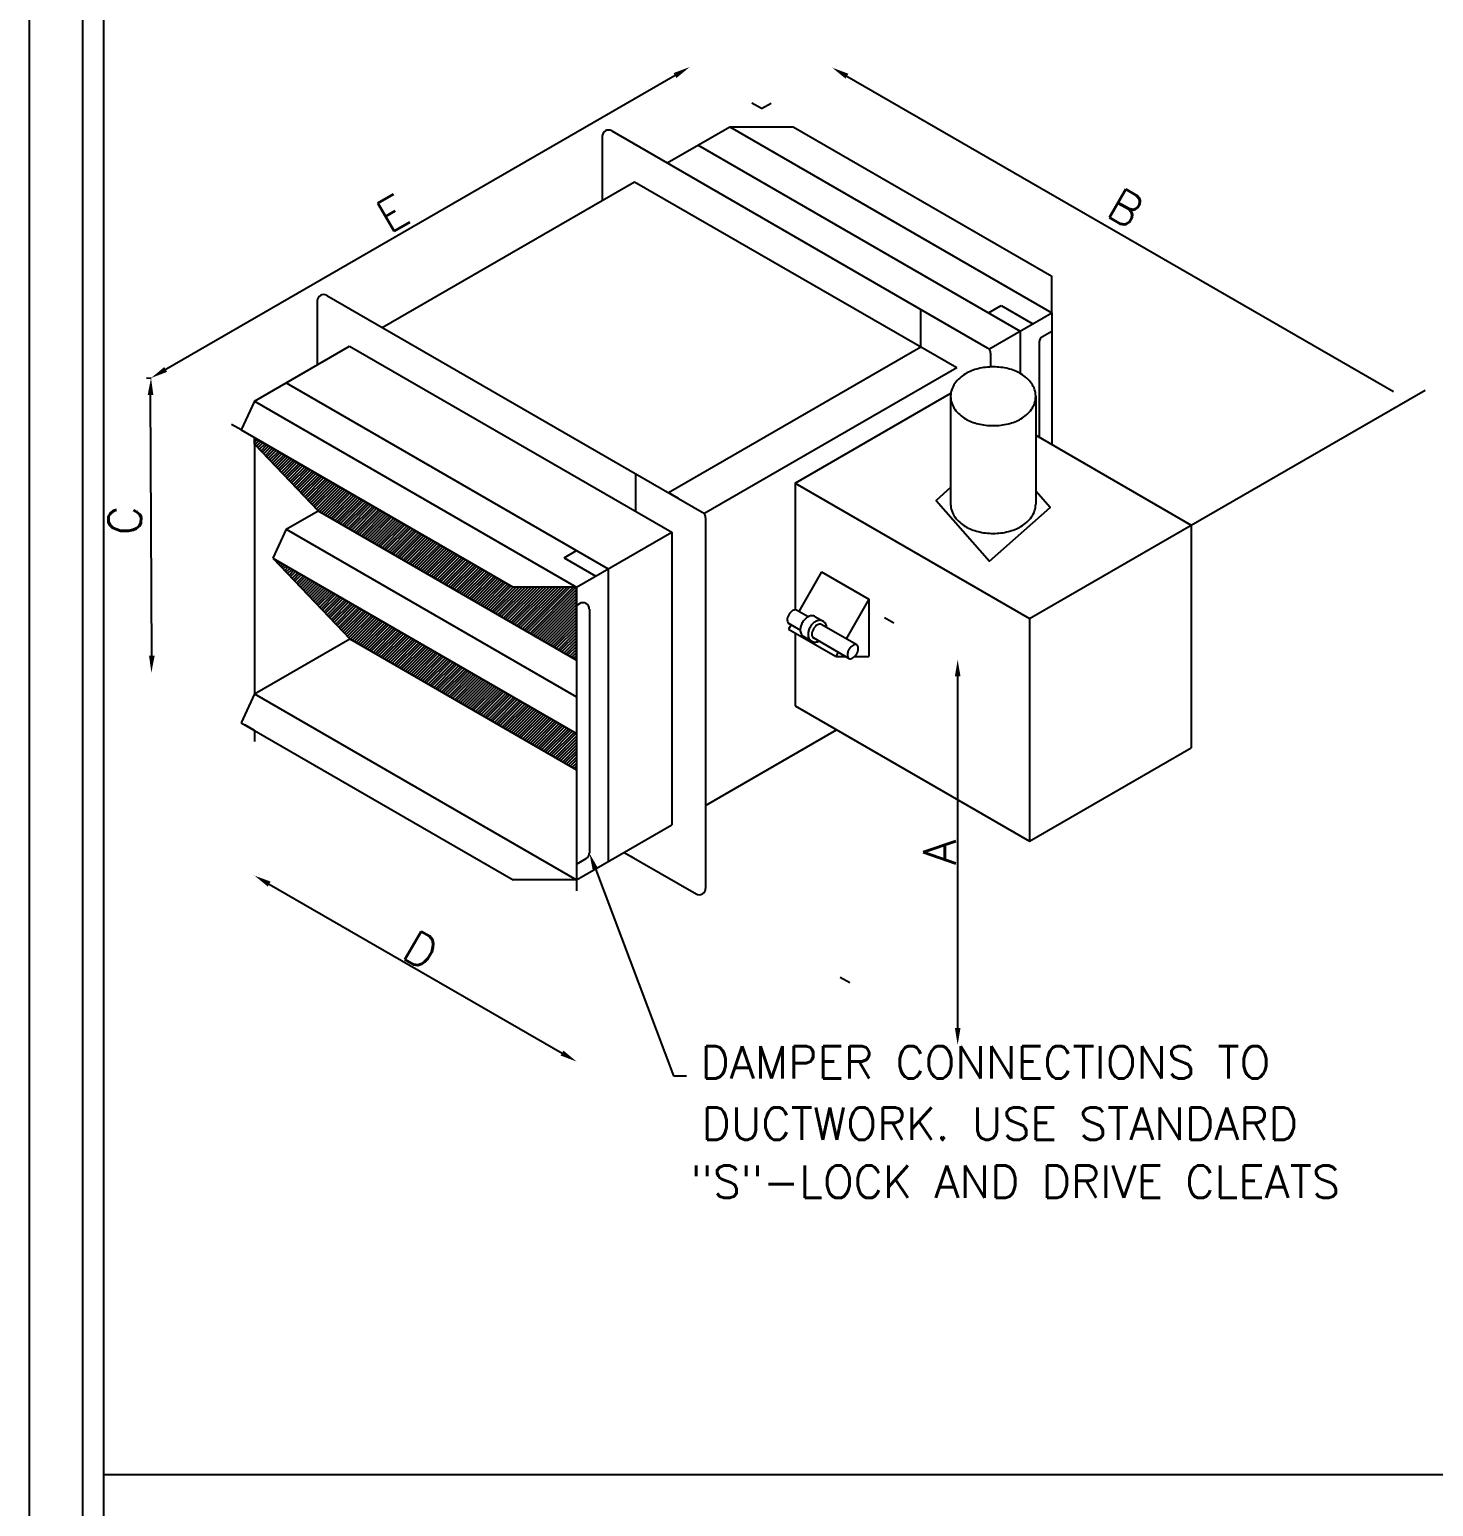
# Model space of a CAD drawing. Extents: x -730 to 2784, y 160 to 852.
# Drawn here: x -729.91 to -717.23, y 213.13 to 226.47 of the extents above; entities that cross this region are included whole.
import ezdxf

# ---------------------------------------------------------------- set-up
doc = ezdxf.new("R2010")
doc.units = 0
doc.header["$MEASUREMENT"] = 0
doc.linetypes.add('DOT', pattern=[4.305155, 0, -2.152577, 0, -2.152577])
for name, color, linetype in [('fram', 252, 'Continuous'), ('T-TEXT', 3, 'Continuous'), ('WALL', 4, 'Continuous'), ('WL', 2, 'Continuous'), ('Z20', 2, 'Continuous')]:
    doc.layers.add(name, color=color, linetype=linetype)
doc.styles.add('AC', font='romans.shx', dxfattribs={"height": 0.2})

# ---------------------------------------------------------------- blocks, each defined once
blk = doc.blocks.new('*X250')
at = {"color": 0}
for p, q in [((7456, 61621), (7457, 61621)), ((7474, 61603), (7479, 61608)), ((7491, 61585), (7502, 61596)), ((7508, 61567), (7524, 61583)), ((7525, 61548), (7547, 61570)), ((7543, 61530), (7569, 61557)), ((7560, 61512), (7592, 61544)), ((7577, 61494), (7614, 61531)), ((7594, 61476), (7636, 61518)), ((7612, 61458), (7659, 61505)), ((7629, 61440), (7681, 61492)), ((7646, 61422), (7704, 61479)), ((7663, 61404), (7726, 61466)), ((7681, 61385), (7748, 61453)), ((7698, 61367), (7771, 61440)), ((7715, 61349), (7793, 61427)), ((7732, 61331), (7816, 61414)), ((7750, 61313), (7838, 61401)), ((7767, 61295), (7861, 61388)), ((7784, 61277), (7883, 61376)), ((7801, 61259), (7905, 61363)), ((7819, 61241), (7928, 61350)), ((7836, 61223), (7950, 61337)), ((7853, 61204), (7973, 61324)), ((7870, 61186), (7995, 61311)), ((7888, 61168), (8017, 61298)), ((7905, 61150), (8040, 61285)), ((7922, 61132), (8062, 61272)), ((7939, 61114), (8085, 61259)), ((7957, 61096), (8107, 61246)), ((7974, 61078), (8129, 61233)), ((7991, 61060), (8152, 61220)), ((8008, 61041), (8174, 61207)), ((8026, 61023), (8197, 61194)), ((8043, 61005), (8219, 61181)), ((8060, 60987), (8242, 61168)), ((8077, 60969), (8264, 61156)), ((8095, 60951), (8286, 61143)), ((8112, 60933), (8309, 61130)), ((8129, 60915), (8331, 61117)), ((8146, 60897), (8354, 61104)), ((8164, 60879), (8376, 61091)), ((8181, 60860), (8398, 61078)), ((8198, 60842), (8421, 61065)), ((8215, 60824), (8443, 61052)), ((8233, 60806), (8466, 61039)), ((8250, 60788), (8488, 61026)), ((8267, 60770), (8511, 61013)), ((8284, 60752), (8533, 61000)), ((8302, 60734), (8555, 60987)), ((8319, 60716), (8578, 60974)), ((8336, 60697), (8600, 60961)), ((8353, 60679), (8623, 60948)), ((8372, 60663), (8645, 60936)), ((8395, 60650), (8667, 60923)), ((8417, 60637), (8690, 60910)), ((8439, 60624), (8712, 60897)), ((8462, 60611), (8735, 60884)), ((8484, 60598), (8757, 60871)), ((8507, 60585), (8779, 60858)), ((8529, 60572), (8802, 60845)), ((8552, 60559), (8824, 60832)), ((8574, 60546), (8847, 60819)), ((8596, 60533), (8869, 60806)), ((8619, 60520), (8892, 60793)), ((8641, 60507), (8914, 60780)), ((8664, 60495), (8936, 60767)), ((8686, 60482), (8959, 60754)), ((8708, 60469), (8981, 60741)), ((8731, 60456), (9004, 60729)), ((8753, 60443), (9026, 60716)), ((8776, 60430), (9048, 60703)), ((8798, 60417), (9071, 60690)), ((8820, 60404), (9093, 60677)), ((8843, 60391), (9116, 60664)), ((8865, 60378), (9138, 60651)), ((8888, 60365), (9161, 60638)), ((8910, 60352), (9183, 60625)), ((8933, 60339), (9205, 60612)), ((8955, 60326), (9228, 60599)), ((8977, 60313), (9250, 60586)), ((9000, 60300), (9273, 60573)), ((9022, 60287), (9295, 60560)), ((9045, 60275), (9317, 60547)), ((9067, 60262), (9340, 60534)), ((9089, 60249), (9362, 60521)), ((9112, 60236), (9385, 60509)), ((9134, 60223), (9407, 60496)), ((9157, 60210), (9430, 60483)), ((9179, 60197), (9452, 60470)), ((9202, 60184), (9474, 60457)), ((9224, 60171), (9497, 60444)), ((9246, 60158), (9519, 60431)), ((9269, 60145), (9542, 60418)), ((9291, 60132), (9564, 60405)), ((9314, 60119), (9586, 60392)), ((9336, 60106), (9609, 60379)), ((9358, 60093), (9631, 60366)), ((9381, 60080), (9654, 60353)), ((9403, 60067), (9676, 60340)), ((9426, 60055), (9698, 60327)), ((9448, 60042), (9721, 60314)), ((9470, 60029), (9743, 60301)), ((9493, 60016), (9766, 60289)), ((9515, 60003), (9788, 60276)), ((9538, 59990), (9811, 60263)), ((9560, 59977), (9833, 60250)), ((9583, 59964), (9855, 60237)), ((9605, 59951), (9878, 60224)), ((9627, 59938), (9900, 60211)), ((9650, 59925), (9923, 60198)), ((9672, 59912), (9945, 60185)), ((9695, 59899), (9967, 60172)), ((9717, 59886), (9990, 60159)), ((9739, 59873), (10012, 60146)), ((9762, 59860), (10035, 60133)), ((9784, 59847), (10057, 60120)), ((9807, 59835), (10080, 60107)), ((9829, 59822), (10102, 60094)), ((9852, 59809), (10124, 60081)), ((9874, 59796), (10147, 60069)), ((9896, 59783), (10169, 60056)), ((9919, 59770), (10192, 60043)), ((9941, 59757), (10214, 60030)), ((9964, 59744), (10236, 60017)), ((9986, 59731), (10259, 60004)), ((10008, 59718), (10281, 59991)), ((10031, 59705), (10304, 59978)), ((10053, 59692), (10326, 59965)), ((10076, 59679), (10349, 59952)), ((10098, 59666), (10371, 59939)), ((10121, 59653), (10393, 59926)), ((10143, 59640), (10416, 59913)), ((10165, 59627), (10438, 59900)), ((10188, 59615), (10461, 59887)), ((10210, 59602), (10483, 59874)), ((10233, 59589), (10505, 59861)), ((10255, 59576), (10528, 59849)), ((10277, 59563), (10550, 59836)), ((10300, 59550), (10573, 59823)), ((10322, 59537), (10595, 59810)), ((10345, 59524), (10617, 59797)), ((10367, 59511), (10640, 59784)), ((10389, 59498), (10662, 59771)), ((10412, 59485), (10685, 59758)), ((10434, 59472), (10707, 59745)), ((10457, 59459), (10730, 59732)), ((10479, 59446), (10752, 59719)), ((10502, 59433), (10774, 59706)), ((10524, 59420), (10797, 59693)), ((10546, 59407), (10819, 59680)), ((10569, 59395), (10842, 59667)), ((10591, 59382), (10864, 59654)), ((10614, 59369), (10886, 59641)), ((10636, 59356), (10909, 59629)), ((10658, 59343), (10931, 59616)), ((10681, 59330), (10954, 59603)), ((10703, 59317), (10976, 59590)), ((10726, 59304), (10999, 59577)), ((10748, 59291), (11021, 59564)), ((10771, 59278), (11043, 59551)), ((10793, 59265), (11048, 59521)), ((10815, 59252), (11048, 59485)), ((10838, 59239), (11048, 59450)), ((10860, 59226), (11048, 59415)), ((10883, 59213), (11048, 59379)), ((10905, 59200), (11048, 59344)), ((10927, 59187), (11048, 59309)), ((10950, 59175), (11048, 59273)), ((10972, 59162), (11048, 59238)), ((10995, 59149), (11048, 59202)), ((11017, 59136), (11048, 59167)), ((11040, 59123), (11048, 59132))]:
    blk.add_line(p, q, dxfattribs=at)
blk = doc.blocks.new('*X251')
at = {"color": 0}
for p, q in [((7238, 63029), (7250, 63040)), ((7238, 62994), (7272, 63027)), ((7245, 62965), (7294, 63014)), ((7262, 62947), (7317, 63001)), ((7279, 62929), (7339, 62989)), ((7297, 62911), (7362, 62976)), ((7314, 62892), (7384, 62963)), ((7331, 62874), (7406, 62950)), ((7348, 62856), (7429, 62937)), ((7366, 62838), (7451, 62924)), ((7383, 62820), (7474, 62911)), ((7400, 62802), (7496, 62898)), ((7417, 62784), (7519, 62885)), ((7435, 62766), (7541, 62872)), ((7452, 62748), (7563, 62859)), ((7469, 62730), (7586, 62846)), ((7486, 62711), (7608, 62833)), ((7504, 62693), (7631, 62820)), ((7521, 62675), (7653, 62807)), ((7538, 62657), (7675, 62794)), ((7555, 62639), (7698, 62781)), ((7573, 62621), (7720, 62769)), ((7590, 62603), (7743, 62756)), ((7607, 62585), (7765, 62743)), ((7624, 62567), (7787, 62730)), ((7642, 62548), (7810, 62717)), ((7659, 62530), (7832, 62704)), ((7676, 62512), (7855, 62691)), ((7693, 62494), (7877, 62678)), ((7711, 62476), (7900, 62665)), ((7728, 62458), (7922, 62652)), ((7745, 62440), (7944, 62639)), ((7762, 62422), (7967, 62626)), ((7780, 62404), (7989, 62613)), ((7797, 62386), (8012, 62600)), ((7814, 62367), (8034, 62587)), ((7831, 62349), (8056, 62574)), ((7849, 62331), (8079, 62561)), ((7866, 62313), (8101, 62549)), ((7883, 62295), (8124, 62536)), ((7900, 62277), (8146, 62523)), ((7918, 62259), (8169, 62510)), ((7935, 62241), (8191, 62497)), ((7952, 62223), (8213, 62484)), ((7969, 62204), (8236, 62471)), ((7987, 62186), (8258, 62458)), ((8008, 62172), (8281, 62445)), ((8030, 62159), (8303, 62432)), ((8053, 62146), (8325, 62419)), ((8075, 62133), (8348, 62406)), ((8097, 62120), (8370, 62393)), ((8120, 62107), (8393, 62380)), ((8142, 62095), (8415, 62367)), ((8165, 62082), (8438, 62354)), ((8187, 62069), (8460, 62341)), ((8210, 62056), (8482, 62329)), ((8232, 62043), (8505, 62316)), ((8254, 62030), (8527, 62303)), ((8277, 62017), (8550, 62290)), ((8299, 62004), (8572, 62277)), ((8322, 61991), (8594, 62264)), ((8344, 61978), (8617, 62251)), ((8366, 61965), (8639, 62238)), ((8389, 61952), (8662, 62225)), ((8411, 61939), (8684, 62212)), ((8434, 61926), (8706, 62199)), ((8456, 61913), (8729, 62186)), ((8478, 61900), (8751, 62173)), ((8501, 61887), (8774, 62160)), ((8523, 61875), (8796, 62147)), ((8546, 61862), (8819, 62134)), ((8568, 61849), (8841, 62121)), ((8591, 61836), (8863, 62109)), ((8613, 61823), (8886, 62096)), ((8635, 61810), (8908, 62083)), ((8658, 61797), (8931, 62070)), ((8680, 61784), (8953, 62057)), ((8703, 61771), (8975, 62044)), ((8725, 61758), (8998, 62031)), ((8747, 61745), (9020, 62018)), ((8770, 61732), (9043, 62005)), ((8792, 61719), (9065, 61992)), ((8815, 61706), (9088, 61979)), ((8837, 61693), (9110, 61966)), ((8860, 61680), (9132, 61953)), ((8882, 61667), (9155, 61940)), ((8904, 61655), (9177, 61927)), ((8927, 61642), (9200, 61914)), ((8949, 61629), (9222, 61901)), ((8972, 61616), (9244, 61889)), ((8994, 61603), (9267, 61876)), ((9016, 61590), (9289, 61863)), ((9039, 61577), (9312, 61850)), ((9061, 61564), (9334, 61837)), ((9084, 61551), (9356, 61824)), ((9106, 61538), (9379, 61811)), ((9129, 61525), (9401, 61798)), ((9151, 61512), (9424, 61785)), ((9173, 61499), (9446, 61772)), ((9196, 61486), (9469, 61759)), ((9218, 61473), (9491, 61746)), ((9241, 61460), (9513, 61733)), ((9263, 61447), (9536, 61720)), ((9285, 61435), (9558, 61707)), ((9308, 61422), (9581, 61694)), ((9330, 61409), (9603, 61681)), ((9353, 61396), (9625, 61669)), ((9375, 61383), (9648, 61656)), ((9397, 61370), (9670, 61643)), ((9420, 61357), (9693, 61630)), ((9442, 61344), (9715, 61617)), ((9465, 61331), (9738, 61604)), ((9487, 61318), (9760, 61591)), ((9510, 61305), (9782, 61578)), ((9532, 61292), (9805, 61565)), ((9554, 61279), (9827, 61552)), ((9577, 61266), (9850, 61539)), ((9599, 61253), (9872, 61526)), ((9622, 61240), (9894, 61513)), ((9644, 61227), (9917, 61500)), ((9666, 61215), (9939, 61487)), ((9689, 61202), (9962, 61474)), ((9711, 61189), (9984, 61461)), ((9734, 61176), (10007, 61449)), ((9756, 61163), (10029, 61436)), ((9779, 61150), (10051, 61423)), ((9801, 61137), (10074, 61410)), ((9823, 61124), (10096, 61397)), ((9846, 61111), (10119, 61384)), ((9868, 61098), (10141, 61371)), ((9891, 61085), (10163, 61358)), ((9913, 61072), (10186, 61345)), ((9935, 61059), (10208, 61332)), ((9958, 61046), (10231, 61319)), ((9980, 61033), (10253, 61306)), ((10003, 61020), (10275, 61293)), ((10025, 61007), (10298, 61280)), ((10047, 60995), (10333, 61280)), ((10070, 60982), (10368, 61280)), ((10092, 60969), (10404, 61280)), ((10115, 60956), (10439, 61280)), ((10137, 60943), (10474, 61280)), ((10160, 60930), (10510, 61280)), ((10182, 60917), (10545, 61280)), ((10204, 60904), (10580, 61280)), ((10227, 60891), (10616, 61280)), ((10249, 60878), (10651, 61280)), ((10272, 60865), (10686, 61280)), ((10294, 60852), (10722, 61280)), ((10316, 60839), (10757, 61280)), ((10339, 60826), (10793, 61280)), ((10361, 60813), (10828, 61280)), ((10384, 60800), (10863, 61280)), ((10406, 60787), (10899, 61280)), ((10429, 60775), (10934, 61280)), ((10451, 60762), (10969, 61280)), ((10473, 60749), (11005, 61280)), ((10496, 60736), (11040, 61280)), ((10518, 60723), (11048, 61253)), ((10541, 60710), (11048, 61218)), ((10563, 60697), (11048, 61182)), ((10585, 60684), (11048, 61147)), ((10608, 60671), (11048, 61112)), ((10630, 60658), (11048, 61076)), ((10653, 60645), (11048, 61041)), ((10675, 60632), (11048, 61006)), ((10698, 60619), (11048, 60970)), ((10720, 60606), (11048, 60935)), ((10742, 60593), (11048, 60900)), ((10765, 60580), (11048, 60864)), ((10787, 60567), (11048, 60829)), ((10810, 60555), (11048, 60793)), ((10832, 60542), (11048, 60758)), ((10854, 60529), (11048, 60723)), ((10877, 60516), (11048, 60687)), ((10899, 60503), (11048, 60652)), ((10922, 60490), (11048, 60617)), ((10944, 60477), (11048, 60581)), ((10966, 60464), (11048, 60546)), ((10989, 60451), (11048, 60511)), ((11011, 60438), (11048, 60475)), ((11034, 60425), (11048, 60440))]:
    blk.add_line(p, q, dxfattribs=at)

msp = doc.modelspace()

# ---------------------------------------------------------------- linework, layer by layer
at = {"layer": 'fram'}
for points in [[(-729.907, 238.175), (-664.907, 238.175), (-664.907, 200.175), (-729.907, 200.175)], [(-672.961, 237.698), (-729.43, 237.698), (-729.43, 200.652), (-672.961, 200.652)]]:
    msp.add_lwpolyline(points, close=True, dxfattribs=at)
at = {"layer": 'WALL', "linetype": 'Continuous'}
msp.add_lwpolyline([(-673.153, 237.506, 0.0192, 0.0192, 0), (-729.238, 237.506, 0.0192, 0.0192, 0), (-729.238, 200.844, 0.0192, 0.0192, 0), (-673.153, 200.844, 0.0192, 0.0192, 0)], format="xyseb", close=True, dxfattribs=at)
msp.add_lwpolyline([(-673.153, 237.506, 0.0192, 0.0192, 0), (-729.238, 237.506, 0.0192, 0.0192, 0), (-729.238, 200.844, 0.0192, 0.0192, 0), (-673.153, 200.844, 0.0192, 0.0192, 0)], format="xyseb", close=True, dxfattribs=at)
at = {"layer": 'WL', "color": 2, "linetype": 'DOT'}
for p, q in [((-723.297, 225.758), (-724.099, 226.222)), ((-723.297, 225.758), (-722.495, 226.221)), ((-727.996, 222.855), (-728.892, 223.372)), ((-724.137, 222.289), (-721.525, 220.78)), ((-727.875, 220.14), (-728.97, 220.772)), ((-727.875, 220.14), (-727.875, 218.829)), ((-724.536, 219.039), (-721.525, 217.3)), ((-724.966, 218.791), (-724.966, 217.149))]:
    msp.add_line(p, q, dxfattribs=at)
at = {"layer": 'WL', "color": 2}
for p, q in [((-724.077, 226.056), (-728.677, 223.401)), ((-723.945, 226.133), (-723.945, 226.133)), ((-722.657, 226.127), (-722.657, 226.127)), ((-722.525, 226.051), (-717.59, 223.202)), ((-724.735, 225.507), (-724.735, 224.928)), ((-724.649, 225.557), (-721.257, 223.598)), ((-724.147, 225.267), (-723.583, 225.593)), ((-723.583, 225.593), (-723.01, 225.593)), ((-723.583, 225.593), (-720.674, 223.914)), ((-723.01, 225.593), (-720.674, 224.244)), ((-723.869, 225.428), (-720.96, 223.748)), ((-726.722, 223.781), (-724.442, 225.097)), ((-724.442, 225.097), (-721.533, 223.418)), ((-720.674, 223.914), (-720.674, 224.244)), ((-727.309, 224.021), (-727.309, 223.442)), ((-727.223, 224.07), (-723.831, 222.112)), ((-721.858, 223.605), (-721.858, 223.945)), ((-721.246, 223.914), (-721.132, 223.98)), ((-721.242, 223.586), (-720.674, 223.914)), ((-721.132, 223.98), (-720.846, 223.814)), ((-720.674, 223.914), (-720.674, 222.723)), ((-720.96, 223.748), (-720.96, 223.366)), ((-720.76, 223.698), (-720.674, 223.748)), ((-727.875, 223.115), (-727.016, 223.611)), ((-727.016, 223.611), (-724.107, 221.931)), ((-724.137, 222.289), (-721.858, 223.605)), ((-720.788, 223.649), (-720.788, 222.789)), ((-721.228, 223.548), (-721.228, 223.423)), ((-723.816, 222.1), (-721.533, 223.418)), ((-728.85, 223.325), (-728.81, 223.324)), ((-728.81, 223.324), (-728.81, 223.324)), ((-727.589, 223.28), (-724.68, 221.601)), ((-719.415, 221.996), (-717.304, 223.214)), ((-728.802, 220.815), (-728.814, 223.172)), ((-727.875, 223.115), (-727.996, 222.855)), ((-727.875, 223.115), (-724.966, 221.436)), ((-722.993, 222.375), (-721.585, 223.188)), ((-721.588, 223.159), (-721.588, 222.185)), ((-720.82, 223.159), (-720.82, 222.185)), ((-727.996, 222.855), (-725.538, 221.436)), ((-720.82, 222.807), (-719.415, 221.996)), ((-727.875, 222.727), (-727.875, 222.784)), ((-727.875, 222.784), (-725.538, 221.436)), ((-727.875, 222.784), (-727.875, 220.47)), ((-727.875, 222.727), (-727.3, 222.124)), ((-724.432, 222.119), (-724.432, 222.459)), ((-722.993, 222.375), (-722.993, 221.229)), ((-722.993, 222.375), (-720.875, 221.153)), ((-727.589, 221.958), (-727.3, 222.124)), ((-727.3, 222.124), (-724.966, 220.776)), ((-723.802, 222.062), (-723.802, 218.714)), ((-727.589, 221.958), (-727.71, 221.697)), ((-727.589, 221.958), (-724.966, 220.444)), ((-724.966, 221.436), (-724.107, 221.931)), ((-724.107, 221.931), (-724.107, 219.287)), ((-720.875, 221.153), (-719.415, 221.996)), ((-719.415, 221.996), (-719.415, 219.983)), ((-725.08, 221.7), (-724.966, 221.766)), ((-727.71, 221.697), (-727.014, 220.967)), ((-727.71, 221.697), (-724.966, 220.113)), ((-725.08, 221.7), (-724.794, 221.535)), ((-724.68, 221.601), (-724.68, 218.956)), ((-722.754, 221.572), (-722.96, 221.215)), ((-722.754, 221.572), (-722.327, 221.325)), ((-724.966, 221.436), (-725.538, 221.436)), ((-724.966, 220.776), (-724.966, 221.436)), ((-724.966, 221.436), (-724.966, 218.791)), ((-724.966, 221.27), (-724.937, 221.286)), ((-724.942, 221.283), (-724.937, 221.286)), ((-724.851, 221.237), (-724.851, 219.032)), ((-722.876, 221.167), (-722.979, 221.226)), ((-722.327, 221.325), (-722.533, 220.968)), ((-722.327, 221.325), (-722.327, 220.808)), ((-723.03, 221.094), (-723.053, 221.055)), ((-722.946, 221.045), (-723.05, 221.105)), ((-722.816, 221.171), (-722.735, 221.124)), ((-722.436, 220.913), (-722.757, 221.098)), ((-720.875, 221.153), (-720.875, 219.14)), ((-727.875, 220.47), (-727.014, 220.967)), ((-727.014, 220.967), (-724.966, 219.785)), ((-723.053, 221.055), (-722.629, 220.81)), ((-722.993, 221.021), (-722.993, 220.363)), ((-722.92, 220.991), (-722.839, 220.944)), ((-722.507, 220.791), (-722.827, 220.976)), ((-722.603, 220.847), (-722.625, 220.808)), ((-722.625, 220.808), (-722.536, 220.808)), ((-722.454, 220.808), (-722.327, 220.808)), ((-721.525, 220.78), (-721.525, 220.78)), ((-728.807, 220.663), (-728.807, 220.663)), ((-721.525, 220.628), (-721.525, 217.453)), ((-727.875, 220.47), (-727.996, 220.21)), ((-727.875, 220.47), (-724.966, 218.791)), ((-722.993, 220.363), (-720.875, 219.14)), ((-727.996, 220.21), (-725.538, 218.791)), ((-723.802, 219.463), (-722.618, 220.146)), ((-724.966, 220.113), (-724.966, 219.785)), ((-720.875, 219.14), (-719.415, 219.983)), ((-724.966, 218.791), (-724.107, 219.287)), ((-724.966, 218.933), (-724.88, 218.983)), ((-724.536, 219.039), (-723.888, 218.664)), ((-727.875, 218.829), (-727.875, 218.829)), ((-724.797, 218.889), (-724.091, 217.019)), ((-727.743, 218.752), (-725.098, 217.226)), ((-724.966, 218.791), (-725.538, 218.791)), ((-721.525, 217.3), (-721.525, 217.3)), ((-724.966, 217.149), (-724.966, 217.149)), ((-724.091, 217.019), (-724.091, 217.019)), ((-724.091, 217.019), (-723.973, 217.019))]:
    msp.add_line(p, q, dxfattribs=at)
for points in [[(-721.204, 223.424, 0.058752), (-721.341, 223.408, 0.072341), (-721.454, 223.362, 0.106617), (-721.55, 223.275, 0.156851), (-721.588, 223.159, 0.156851), (-721.55, 223.042, 0.106617), (-721.454, 222.955, 0.072341), (-721.341, 222.91, 0.058752), (-721.204, 222.894, 0.058752), (-721.067, 222.91, 0.072341), (-720.954, 222.955, 0.106617), (-720.858, 223.042, 0.156851), (-720.82, 223.159, 0.156851), (-720.858, 223.275, 0.106617), (-720.954, 223.362, 0.072341), (-721.067, 223.408, 0.058752)], [(-722.507, 220.872, 0.058752), (-722.518, 220.846, 0.072341), (-722.521, 220.823, 0.106617), (-722.517, 220.802, 0.156851), (-722.507, 220.791, 0.156851), (-722.492, 220.788, 0.106617), (-722.472, 220.795, 0.072341), (-722.453, 220.809, 0.058752), (-722.436, 220.832, 0.058752), (-722.425, 220.858, 0.072341), (-722.422, 220.881, 0.106617), (-722.426, 220.902, 0.156851), (-722.436, 220.913, 0.156851), (-722.451, 220.916, 0.106617), (-722.472, 220.909, 0.072341), (-722.49, 220.895, 0.058752)]]:
    msp.add_lwpolyline(points, format="xyb", close=True, dxfattribs=at)
msp.add_lwpolyline([(-721.588, 222.334), (-721.719, 222.218), (-721.237, 221.67), (-720.688, 222.153), (-720.82, 222.303)], dxfattribs=at)
for points in [[(-721.588, 222.185, 0.156851), (-721.55, 222.069, 0.106617), (-721.454, 221.982, 0.072341), (-721.341, 221.937, 0.058752), (-721.204, 221.92, 0.058752), (-721.067, 221.937, 0.072341), (-720.954, 221.982, 0.106617), (-720.858, 222.069, 0.156851), (-720.82, 222.185, 0.156851)], [(-722.979, 221.226, 0.156851), (-722.994, 221.229, 0.106617), (-723.015, 221.223, 0.072341), (-723.033, 221.208, 0.058752), (-723.05, 221.186, 0.058752)], [(-723.05, 221.186, 0.058752), (-723.061, 221.16, 0.072341), (-723.064, 221.137, 0.106617), (-723.06, 221.116, 0.156851), (-723.05, 221.105, 0.156851)], [(-722.927, 221.115, 0.058752), (-722.942, 221.082, 0.072341), (-722.947, 221.049, 0.106617), (-722.939, 221.014, 0.156851), (-722.915, 220.987, 0.025767), (-722.909, 220.985, 0.106617)], [(-722.805, 221.165, 0.025767), (-722.81, 221.168, 0.156851), (-722.845, 221.176, 0.106617), (-722.88, 221.165, 0.072341), (-722.906, 221.144, 0.058752), (-722.927, 221.115, 0.058752)], [(-722.857, 221.075, 0.058752), (-722.871, 221.041, 0.072341), (-722.876, 221.008, 0.106617), (-722.868, 220.973, 0.156851), (-722.844, 220.947, 0.156851), (-722.809, 220.939, 0.094994), (-722.778, 220.948, 0.072341)], [(-722.708, 221.07, 0.094994), (-722.716, 221.101, 0.156851), (-722.74, 221.128, 0.156851), (-722.775, 221.135, 0.106617), (-722.809, 221.124, 0.072341), (-722.835, 221.104, 0.058752), (-722.857, 221.075, 0.058752)], [(-722.757, 221.098, 0.156851), (-722.772, 221.101, 0.106617), (-722.792, 221.094, 0.072341), (-722.81, 221.08, 0.058752), (-722.827, 221.057, 0.058752)], [(-722.827, 221.057, 0.058752), (-722.838, 221.031, 0.072341), (-722.842, 221.008, 0.106617), (-722.837, 220.987, 0.156851), (-722.827, 220.976, 0.156851)]]:
    msp.add_lwpolyline(points, format="xyb", dxfattribs=at)
for centre, start, end in [((-724.678, 225.507), 60, 180), ((-727.252, 224.021), 60, 180), ((-720.731, 223.649), 120, 180), ((-721.285, 223.548), 0, 60), ((-723.859, 222.062), 0, 60), ((-724.909, 221.237), 0, 120), ((-724.909, 219.032), 300, 0), ((-723.859, 218.714), 240, 0)]:
    msp.add_arc(centre, 0.0573, start, end, dxfattribs=at)
for points in [[(-724.09, 226.079), (-724.065, 226.034), (-723.945, 226.133)], [(-722.512, 226.073), (-722.538, 226.029), (-722.657, 226.127)], [(-728.69, 223.423), (-728.665, 223.379), (-728.81, 223.324)], [(-728.84, 223.172), (-728.789, 223.171), (-728.81, 223.324)], [(-728.828, 220.816), (-728.777, 220.815), (-728.807, 220.663)], [(-721.55, 220.628), (-721.499, 220.628), (-721.525, 220.78)], [(-724.821, 218.88), (-724.774, 218.898), (-724.851, 219.032)], [(-727.73, 218.775), (-727.755, 218.73), (-727.875, 218.829)], [(-721.55, 217.453), (-721.499, 217.453), (-721.525, 217.3)], [(-725.085, 217.248), (-725.111, 217.204), (-724.966, 217.149)]]:
    msp.add_solid(points, dxfattribs=at)
at = {"layer": 'Z20', "color": 7}
msp.add_line((-729.238, 213.419), (-673.153, 213.419), dxfattribs=at)

# ---------------------------------------------------------------- block references
at = {"layer": 'WL', "color": 2, "xscale": 0.0007635099283334057, "yscale": 0.0007635099283334057, "zscale": 0.0007635099282796425}
for name in ['*X251', '*X250']:
    msp.add_blockref(name, (-733.401, 174.648), dxfattribs=at)

# ---------------------------------------------------------------- texts
at = {"layer": 'T-TEXT', "color": 7, "linetype": 'Continuous', "style": 'AC'}
for s, p in [('DAMPER CONNECTIONS TO', (-723.848, 216.996)), ('DUCTWORK. USE STANDARD', (-723.838, 216.442)), ('"S"-LOCK AND DRIVE CLEATS ', (-723.937, 215.917))]:
    msp.add_text(s, height=0.29362, dxfattribs=at).set_placement(p)
at = {"layer": 'WL', "color": 2, "char_height": 0.2936, "attachment_point": 5, "style": 'AC'}
for s, insert, rotation in [('\\A1;E', (-726.629, 224.811), 30), ('\\A1;B', (-720.01, 224.861), 330), ('\\A1;A', (-721.689, 219.04), 90), ('\\A1;D', (-726.373, 218.157), 330)]:
    msp.add_mtext(s, dxfattribs=dict(at, insert=insert, rotation=rotation))
at = {"layer": 'WL', "color": 2, "linetype": 'ByBlock', "insert": (-729.047, 222.038), "char_height": 0.2936, "attachment_point": 5, "rotation": 88.2595, "style": 'AC'}
msp.add_mtext('\\A1;C', dxfattribs=at)

doc.saveas('drawing.dxf')
